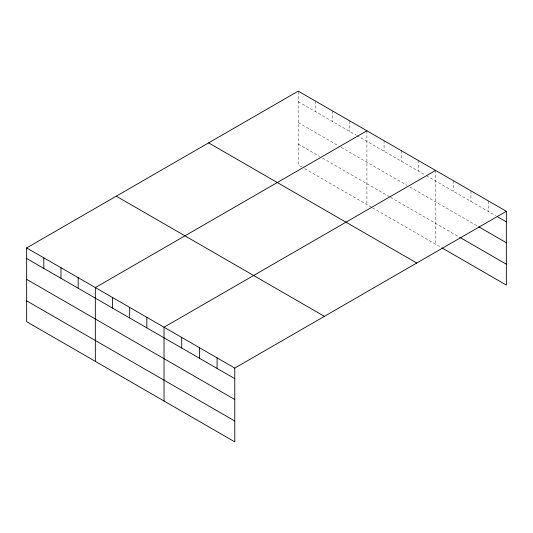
<?xml version="1.0" encoding="UTF-8"?>
<svg xmlns="http://www.w3.org/2000/svg" width="533" height="533" viewBox="0 0 533 533"><rect width="100%" height="100%" fill="white"/><g stroke="black" fill="none" stroke-linecap="round" stroke-linejoin="round"><path stroke-width="0.4" stroke-dasharray="2.67 2" d="M298.22 101.703L356.171 135.162M356.89 135.575L425.567 175.23M426.287 175.643L495.737 215.738M298.22 122.563L340.434 146.935M341.147 147.348L406.972 185.351M409.83 187.003L478.048 226.385M298.22 144.057L319.687 156.449M322.545 158.101L389.796 196.924M390.516 197.337L458.94 236.845M301.798 166.982L298.22 164.917L298.22 91.136M304.663 168.635L371.914 207.457M372.627 207.87L441.251 247.492M488.661 201.081L488.661 211.654M470.965 190.867L470.965 201.441M453.277 180.654L453.277 191.227M435.588 170.44L435.588 244.221M418.418 160.526L418.418 171.1M401.242 150.612L401.242 161.186M384.073 140.699L384.073 151.272M366.904 130.785L366.904 204.565M349.735 120.871L349.735 131.444M332.565 110.957L332.565 121.531M315.389 101.043L315.389 111.617"/><path stroke-width="0.8" d="M506.35 211.295L298.22 91.136L26.65 247.925L26.65 321.705L234.78 441.864L234.78 368.083L506.35 211.295L506.35 285.075L441.957 247.898M366.904 130.785L95.334 287.58L95.334 361.361M435.588 170.44L164.017 327.229L164.017 401.009M497.149 216.558L506.35 221.868M478.754 226.791L506.35 242.728M459.646 237.252L506.35 264.215M208.603 142.877L416.733 263.036M116.267 196.184L324.397 316.342M26.65 247.925L234.78 368.083M26.65 258.498L234.78 378.657M26.65 279.359L234.78 399.517M26.65 300.845L234.78 421.01M217.084 357.87L217.084 368.443M199.395 347.656L199.395 358.229M181.706 337.442L181.706 348.016M146.841 317.315L146.841 327.888M129.672 307.401L129.672 317.974M112.503 297.494L112.503 308.061M78.164 277.666L78.164 288.24M60.989 267.753L60.989 278.326M43.819 257.839L43.819 268.412"/></g></svg>
